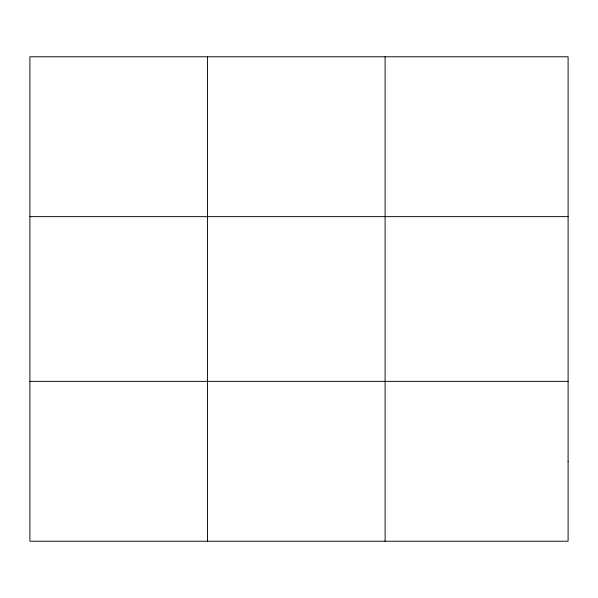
<?xml version="1.0" encoding="UTF-8"?>
<svg xmlns="http://www.w3.org/2000/svg" width="598" height="598" viewBox="0 0 598 598"><rect width="100%" height="100%" fill="white"/><g stroke="black" fill="none" stroke-linecap="round" stroke-linejoin="round"><path stroke-width="0.9" d="M207.506 56.773L207.506 541.227M385.112 56.773L385.112 541.227M29.9 216.64L568.1 216.64M29.9 381.36L568.1 381.36M568.1 461.29L568.1 541.227L29.9 541.227L29.9 56.773L568.1 56.773L568.1 461.29"/></g></svg>
